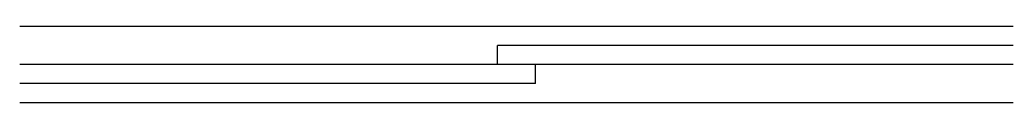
# Model space of a CAD drawing. Header units: millimetres. Extents: x 3327 to 3587, y 288 to 308.
import ezdxf

# ---------------------------------------------------------------- set-up
doc = ezdxf.new("R2010")
doc.units = ezdxf.units.MM

msp = doc.modelspace()

# ---------------------------------------------------------------- linework, layer by layer
for p, q in [((3587, 307.69), (3327, 307.69)), ((3587, 302.69), (3452, 302.69)), ((3452, 297.69), (3452, 302.69)), ((3587, 297.69), (3327, 297.69)), ((3462, 292.69), (3462, 297.69)), ((3462, 292.69), (3327, 292.69)), ((3587, 287.69), (3327, 287.69))]:
    msp.add_line(p, q)

doc.saveas('drawing.dxf')
